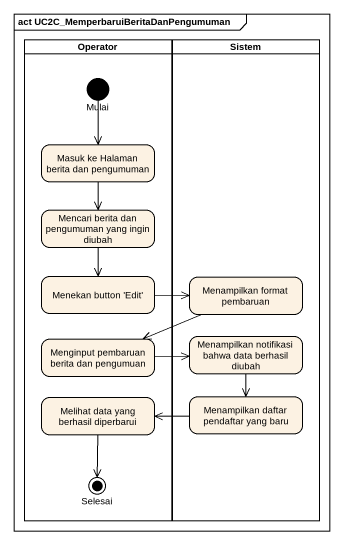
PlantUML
@startuml
mainframe act UC2C_MemperbaruiBeritaDanPengumuman
hide empty description
state Operator <<partition>> {
  state Mulai <<start>>
  state "Masuk ke Halaman berita dan pengumuman" as Masuk_ke_Halaman_berita_dan
  state "Mencari berita dan pengumuman yang ingin diubah" as Mencari_berita_dan
  state "Menekan button 'Edit'" as Menekan_button_Edit
  state "Menginput pembaruan berita dan pengumuan" as Menginput_pembaruan_berita
  state "Melihat data yang berhasil diperbarui" as Melihat_data_yang_berhasil
  state Selesai <<end>>
}
state Sistem <<partition>> {
  state "Menampilkan format pembaruan" as Menampilkan_format_pembaruan
  state "Menampilkan notifikasi bahwa data berhasil diubah" as Menampilkan_notifikasi
  state "Menampilkan daftar pendaftar yang baru" as Menampilkan_daftar
}
Mulai --> Masuk_ke_Halaman_berita_dan
Masuk_ke_Halaman_berita_dan --> Mencari_berita_dan
Mencari_berita_dan --> Menekan_button_Edit
Menekan_button_Edit -right-> Menampilkan_format_pembaruan
Menampilkan_format_pembaruan -left-> Menginput_pembaruan_berita
Menginput_pembaruan_berita -right-> Menampilkan_notifikasi
Menampilkan_notifikasi --> Menampilkan_daftar
Melihat_data_yang_berhasil --> Selesai
Menampilkan_daftar -left-> Melihat_data_yang_berhasil
@enduml
